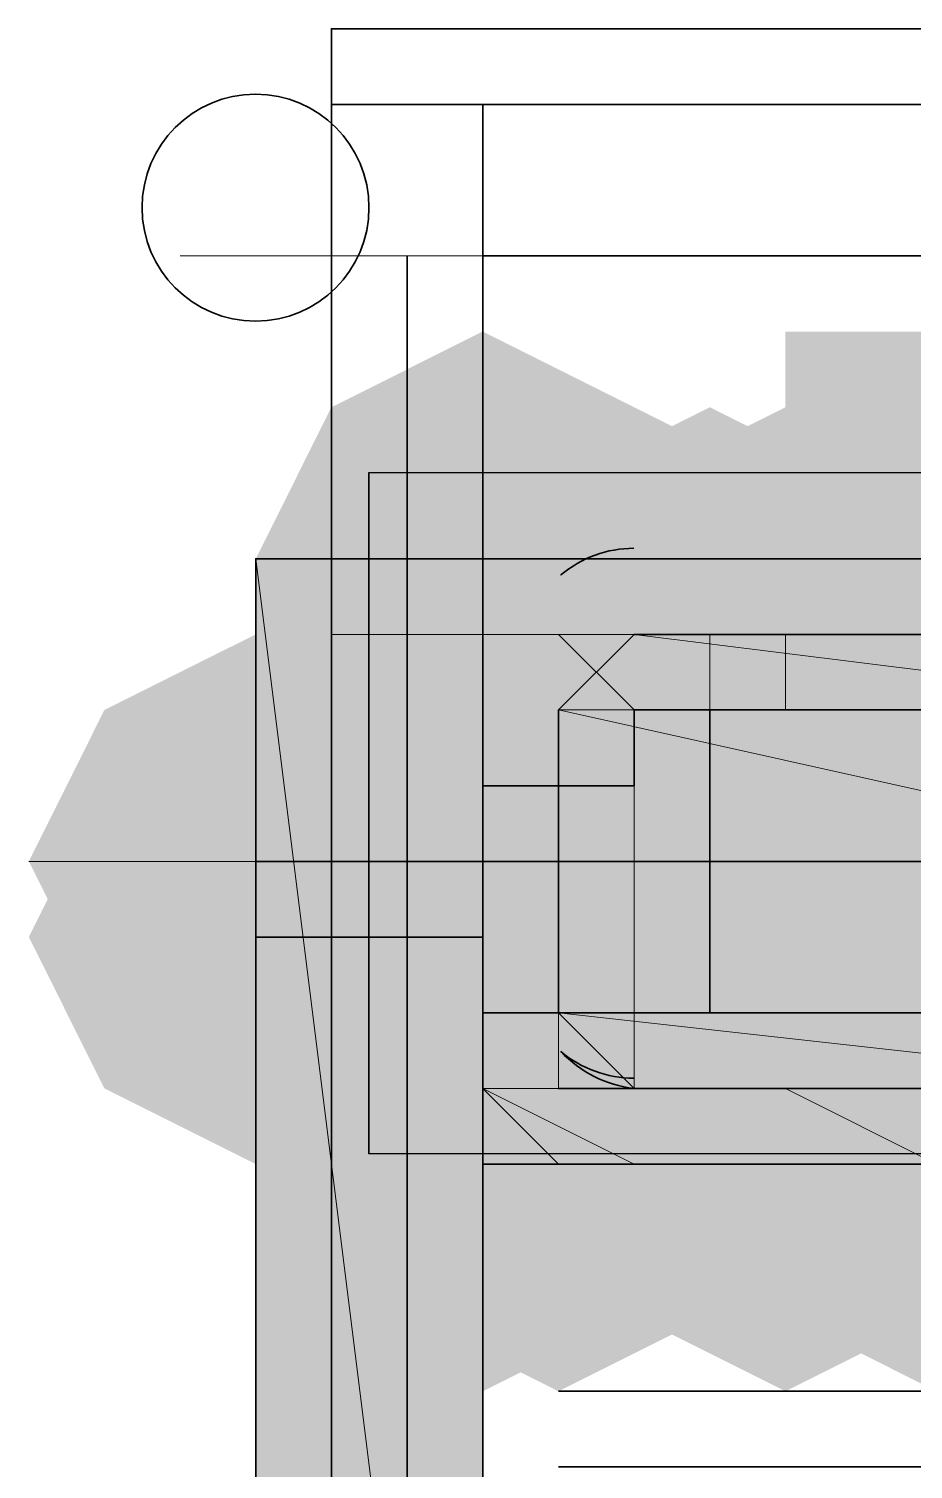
# Model space of a CAD drawing. Header units: millimetres. Extents: x 2315 to 4619, y 1334 to 1897.
# Drawn here: x 3868.338 to 3869.052, y 1516.896 to 1518.058 of the extents above; entities that cross this region are included whole.
import ezdxf

# ---------------------------------------------------------------- set-up
doc = ezdxf.new("R2010")
doc.units = ezdxf.units.MM
for name, color, linetype in [('PDF_3中心线层', 1, 'Continuous'), ('PDF_中心线层', 1, 'Continuous'), ('PDF_剖面线层', 4, 'Continuous'), ('PDF_粗实线层', 7, 'Continuous'), ('PDF_细实线层', 7, 'Continuous'), ('PDF_虚线层', 6, 'Continuous')]:
    doc.layers.add(name, color=color, linetype=linetype)
picture_1 = doc.add_image_def('image16.png', size_in_pixel=(6, 9))
picture_2 = doc.add_image_def('image17.png', size_in_pixel=(6, 7))

msp = doc.modelspace()

# ---------------------------------------------------------------- hatches: boundary and pattern name
at = {"layer": 'PDF_中心线层', "transparency": 33554559}
for points in [[(3868.8879, 1517.6303), (3868.8268, 1517.6303), (3868.8268, 1517.5692), (3868.8879, 1517.5082), (3868.949, 1517.5692), (3868.949, 1517.6303)], [(3868.8879, 1517.6303), (3868.8268, 1517.6303), (3868.8268, 1517.5692), (3868.8879, 1517.5082), (3868.949, 1517.5692), (3868.949, 1517.6303)], [(3868.7657, 1517.5692), (3868.7046, 1517.5692), (3868.7046, 1517.5082), (3868.7657, 1517.4471), (3868.8268, 1517.5082), (3868.8268, 1517.5692)], [(3868.8268, 1517.4471), (3868.7657, 1517.4471), (3868.7657, 1517.386), (3868.8268, 1517.3249), (3868.8879, 1517.386), (3868.8879, 1517.4471)], [(3869.0711, 1517.4471), (3869.01, 1517.4471), (3869.01, 1517.386), (3869.0711, 1517.3249), (3869.1322, 1517.386), (3869.1322, 1517.4471)], [(3868.7657, 1517.3249), (3868.7046, 1517.3249), (3868.7046, 1517.2638), (3868.7657, 1517.2028), (3868.8268, 1517.2638), (3868.8268, 1517.3249)], [(3868.8268, 1517.3249), (3868.7657, 1517.3249), (3868.7657, 1517.2638), (3868.8268, 1517.2028), (3868.8879, 1517.2638), (3868.8879, 1517.3249)], [(3868.8268, 1517.3249), (3868.7657, 1517.3249), (3868.7657, 1517.2638), (3868.8268, 1517.2028), (3868.8879, 1517.2638), (3868.8879, 1517.3249)], [(3868.949, 1517.2638), (3868.8879, 1517.2638), (3868.8879, 1517.2028), (3868.949, 1517.1417), (3869.01, 1517.2028), (3869.01, 1517.2638)], [(3868.949, 1517.2638), (3868.8879, 1517.2638), (3868.8879, 1517.2028), (3868.949, 1517.1417), (3869.01, 1517.2028), (3869.01, 1517.2638)], [(3869.0711, 1517.2638), (3869.01, 1517.2638), (3869.01, 1517.2028), (3869.0711, 1517.1417), (3869.1322, 1517.2028), (3869.1322, 1517.2638)], [(3869.0711, 1517.2638), (3869.01, 1517.2638), (3869.01, 1517.2028), (3869.0711, 1517.1417), (3869.1322, 1517.2028), (3869.1322, 1517.2638)], [(3868.949, 1517.2028), (3868.8879, 1517.2028), (3868.8879, 1517.1417), (3868.949, 1517.0806), (3869.01, 1517.1417), (3869.01, 1517.2028)], [(3869.0711, 1517.2028), (3869.01, 1517.2028), (3869.01, 1517.1417), (3869.0711, 1517.0806), (3869.1322, 1517.1417), (3869.1322, 1517.2028)]]:
    msp.add_hatch(color=256, dxfattribs=at).paths.add_polyline_path(points)
at = {"layer": 'PDF_剖面线层', "transparency": 33554559}
for points in [[(3868.7046, 1517.2638), (3868.6436, 1517.2638), (3868.6436, 1517.2028), (3868.7046, 1517.1417), (3868.7657, 1517.2028), (3868.7657, 1517.2638)], [(3868.7657, 1517.2638), (3868.7046, 1517.2638), (3868.7046, 1517.2028), (3868.7657, 1517.1417), (3868.8268, 1517.2028), (3868.8268, 1517.2638)], [(3868.7046, 1517.2028), (3868.6436, 1517.2028), (3868.6436, 1517.1417), (3868.7046, 1517.0806), (3868.7657, 1517.1417), (3868.7657, 1517.2028)], [(3868.7046, 1517.2028), (3868.6436, 1517.2028), (3868.6436, 1517.1417), (3868.7046, 1517.0806), (3868.7657, 1517.1417), (3868.7657, 1517.2028)], [(3868.7046, 1517.2028), (3868.6436, 1517.2028), (3868.6436, 1517.1417), (3868.7046, 1517.0806), (3868.7657, 1517.1417), (3868.7657, 1517.2028)], [(3868.7046, 1517.2028), (3868.6436, 1517.2028), (3868.6436, 1517.1417), (3868.7046, 1517.0806), (3868.7657, 1517.1417), (3868.7657, 1517.2028)], [(3868.7046, 1517.2028), (3868.6436, 1517.2028), (3868.6436, 1517.1417), (3868.7046, 1517.0806), (3868.7657, 1517.1417), (3868.7657, 1517.2028)], [(3868.7046, 1517.2028), (3868.6436, 1517.2028), (3868.6436, 1517.1417), (3868.7046, 1517.0806), (3868.7657, 1517.1417), (3868.7657, 1517.2028)], [(3868.7046, 1517.2028), (3868.6436, 1517.2028), (3868.6436, 1517.1417), (3868.7046, 1517.0806), (3868.7657, 1517.1417), (3868.7657, 1517.2028)], [(3868.7657, 1517.2028), (3868.7046, 1517.2028), (3868.7046, 1517.1417), (3868.7657, 1517.0806), (3868.8268, 1517.1417), (3868.8268, 1517.2028)], [(3868.7657, 1517.2028), (3868.7046, 1517.2028), (3868.7046, 1517.1417), (3868.7657, 1517.0806), (3868.8268, 1517.1417), (3868.8268, 1517.2028)], [(3868.8268, 1517.2028), (3868.7657, 1517.2028), (3868.7657, 1517.1417), (3868.8268, 1517.0806), (3868.8879, 1517.1417), (3868.8879, 1517.2028)], [(3868.8268, 1517.2028), (3868.7657, 1517.2028), (3868.7657, 1517.1417), (3868.8268, 1517.0806), (3868.8879, 1517.1417), (3868.8879, 1517.2028)], [(3868.8879, 1517.2028), (3868.8268, 1517.2028), (3868.8268, 1517.1417), (3868.8879, 1517.0806), (3868.949, 1517.1417), (3868.949, 1517.2028)], [(3868.8879, 1517.2028), (3868.8268, 1517.2028), (3868.8268, 1517.1417), (3868.8879, 1517.0806), (3868.949, 1517.1417), (3868.949, 1517.2028)], [(3868.8879, 1517.2028), (3868.8268, 1517.2028), (3868.8268, 1517.1417), (3868.8879, 1517.0806), (3868.949, 1517.1417), (3868.949, 1517.2028)], [(3868.949, 1517.2028), (3868.8879, 1517.2028), (3868.8879, 1517.1417), (3868.949, 1517.0806), (3869.01, 1517.1417), (3869.01, 1517.2028)], [(3868.949, 1517.2028), (3868.8879, 1517.2028), (3868.8879, 1517.1417), (3868.949, 1517.0806), (3869.01, 1517.1417), (3869.01, 1517.2028)], [(3868.949, 1517.2028), (3868.8879, 1517.2028), (3868.8879, 1517.1417), (3868.949, 1517.0806), (3869.01, 1517.1417), (3869.01, 1517.2028)], [(3868.949, 1517.2028), (3868.8879, 1517.2028), (3868.8879, 1517.1417), (3868.949, 1517.0806), (3869.01, 1517.1417), (3869.01, 1517.2028)], [(3869.01, 1517.2028), (3868.949, 1517.2028), (3868.949, 1517.1417), (3869.01, 1517.0806), (3869.0711, 1517.1417), (3869.0711, 1517.2028)], [(3869.01, 1517.2028), (3868.949, 1517.2028), (3868.949, 1517.1417), (3869.01, 1517.0806), (3869.0711, 1517.1417), (3869.0711, 1517.2028)], [(3869.0711, 1517.2028), (3869.01, 1517.2028), (3869.01, 1517.1417), (3869.0711, 1517.0806), (3869.1322, 1517.1417), (3869.1322, 1517.2028)], [(3869.0711, 1517.2028), (3869.01, 1517.2028), (3869.01, 1517.1417), (3869.0711, 1517.0806), (3869.1322, 1517.1417), (3869.1322, 1517.2028)], [(3869.0711, 1517.2028), (3869.01, 1517.2028), (3869.01, 1517.1417), (3869.0711, 1517.0806), (3869.1322, 1517.1417), (3869.1322, 1517.2028)]]:
    msp.add_hatch(color=256, dxfattribs=at).paths.add_polyline_path(points)
at = {"layer": 'PDF_粗实线层', "transparency": 33554559}
for points in [[(3868.7046, 1517.8136), (3868.5825, 1517.7525), (3868.5214, 1517.6303), (3868.5825, 1517.5082), (3868.7046, 1517.4471), (3868.8268, 1517.5082), (3868.8879, 1517.6303), (3868.8268, 1517.7525)], [(3868.7046, 1517.7525), (3868.5825, 1517.6914), (3868.5214, 1517.5692), (3868.5825, 1517.4471), (3868.7046, 1517.386), (3868.8268, 1517.4471), (3868.8879, 1517.5692), (3868.8268, 1517.6914)], [(3868.7046, 1517.7525), (3868.5825, 1517.6914), (3868.5214, 1517.5692), (3868.5825, 1517.4471), (3868.7046, 1517.386), (3868.8268, 1517.4471), (3868.8879, 1517.5692), (3868.8268, 1517.6914)], [(3868.7046, 1517.7525), (3868.5825, 1517.6914), (3868.5214, 1517.5692), (3868.5825, 1517.4471), (3868.7046, 1517.386), (3868.8268, 1517.4471), (3868.8879, 1517.5692), (3868.8268, 1517.6914)], [(3868.7046, 1517.7525), (3868.5825, 1517.6914), (3868.5214, 1517.5692), (3868.5825, 1517.4471), (3868.7046, 1517.386), (3868.8268, 1517.4471), (3868.8879, 1517.5692), (3868.8268, 1517.6914)], [(3868.8268, 1517.7525), (3868.7046, 1517.6914), (3868.6436, 1517.5692), (3868.7046, 1517.4471), (3868.8268, 1517.386), (3868.949, 1517.4471), (3869.01, 1517.5692), (3868.949, 1517.6914)], [(3868.8268, 1517.7525), (3868.7046, 1517.6914), (3868.6436, 1517.5692), (3868.7046, 1517.4471), (3868.8268, 1517.386), (3868.949, 1517.4471), (3869.01, 1517.5692), (3868.949, 1517.6914)], [(3868.8879, 1517.7525), (3868.7657, 1517.6914), (3868.7046, 1517.5692), (3868.7657, 1517.4471), (3868.8879, 1517.386), (3869.01, 1517.4471), (3869.0711, 1517.5692), (3869.01, 1517.6914)], [(3868.8879, 1517.7525), (3868.7657, 1517.6914), (3868.7046, 1517.5692), (3868.7657, 1517.4471), (3868.8879, 1517.386), (3869.01, 1517.4471), (3869.0711, 1517.5692), (3869.01, 1517.6914)], [(3868.8879, 1517.7525), (3868.7657, 1517.6914), (3868.7046, 1517.5692), (3868.7657, 1517.4471), (3868.8879, 1517.386), (3869.01, 1517.4471), (3869.0711, 1517.5692), (3869.01, 1517.6914)], [(3868.8879, 1517.7525), (3868.7657, 1517.6914), (3868.7046, 1517.5692), (3868.7657, 1517.4471), (3868.8879, 1517.386), (3869.01, 1517.4471), (3869.0711, 1517.5692), (3869.01, 1517.6914)], [(3868.949, 1517.7525), (3868.8268, 1517.6914), (3868.7657, 1517.5692), (3868.8268, 1517.4471), (3868.949, 1517.386), (3869.0711, 1517.4471), (3869.1322, 1517.5692), (3869.0711, 1517.6914)], [(3868.949, 1517.7525), (3868.8268, 1517.6914), (3868.7657, 1517.5692), (3868.8268, 1517.4471), (3868.949, 1517.386), (3869.0711, 1517.4471), (3869.1322, 1517.5692), (3869.0711, 1517.6914)], [(3869.0711, 1517.7525), (3868.949, 1517.6914), (3868.8879, 1517.5692), (3868.949, 1517.4471), (3869.0711, 1517.386), (3869.1933, 1517.4471), (3869.2544, 1517.5692), (3869.1933, 1517.6914)], [(3869.0711, 1517.7525), (3868.949, 1517.6914), (3868.8879, 1517.5692), (3868.949, 1517.4471), (3869.0711, 1517.386), (3869.1933, 1517.4471), (3869.2544, 1517.5692), (3869.1933, 1517.6914)], [(3869.0711, 1517.7525), (3868.949, 1517.6914), (3868.8879, 1517.5692), (3868.949, 1517.4471), (3869.0711, 1517.386), (3869.1933, 1517.4471), (3869.2544, 1517.5692), (3869.1933, 1517.6914)], [(3869.1322, 1517.7525), (3869.01, 1517.6914), (3868.949, 1517.5692), (3869.01, 1517.4471), (3869.1322, 1517.386), (3869.2544, 1517.4471), (3869.3155, 1517.5692), (3869.2544, 1517.6914)], [(3869.1933, 1517.7525), (3869.0711, 1517.6914), (3869.01, 1517.5692), (3869.0711, 1517.4471), (3869.1933, 1517.386), (3869.3155, 1517.4471), (3869.3765, 1517.5692), (3869.3155, 1517.6914)], [(3869.1933, 1517.7525), (3869.0711, 1517.6914), (3869.01, 1517.5692), (3869.0711, 1517.4471), (3869.1933, 1517.386), (3869.3155, 1517.4471), (3869.3765, 1517.5692), (3869.3155, 1517.6914)], [(3869.1933, 1517.7525), (3869.0711, 1517.6914), (3869.01, 1517.5692), (3869.0711, 1517.4471), (3869.1933, 1517.386), (3869.3155, 1517.4471), (3869.3765, 1517.5692), (3869.3155, 1517.6914)], [(3868.7657, 1517.6914), (3868.6436, 1517.6303), (3868.5825, 1517.5082), (3868.6436, 1517.386), (3868.7657, 1517.3249), (3868.8879, 1517.386), (3868.949, 1517.5082), (3868.8879, 1517.6303)], [(3868.7657, 1517.6914), (3868.6436, 1517.6303), (3868.5825, 1517.5082), (3868.6436, 1517.386), (3868.7657, 1517.3249), (3868.8879, 1517.386), (3868.949, 1517.5082), (3868.8879, 1517.6303)], [(3868.7657, 1517.6914), (3868.6436, 1517.6303), (3868.5825, 1517.5082), (3868.6436, 1517.386), (3868.7657, 1517.3249), (3868.8879, 1517.386), (3868.949, 1517.5082), (3868.8879, 1517.6303)], [(3868.7657, 1517.6914), (3868.6436, 1517.6303), (3868.5825, 1517.5082), (3868.6436, 1517.386), (3868.7657, 1517.3249), (3868.8879, 1517.386), (3868.949, 1517.5082), (3868.8879, 1517.6303)], [(3868.7657, 1517.6914), (3868.6436, 1517.6303), (3868.5825, 1517.5082), (3868.6436, 1517.386), (3868.7657, 1517.3249), (3868.8879, 1517.386), (3868.949, 1517.5082), (3868.8879, 1517.6303)], [(3868.7657, 1517.6914), (3868.6436, 1517.6303), (3868.5825, 1517.5082), (3868.6436, 1517.386), (3868.7657, 1517.3249), (3868.8879, 1517.386), (3868.949, 1517.5082), (3868.8879, 1517.6303)], [(3868.7657, 1517.6914), (3868.6436, 1517.6303), (3868.5825, 1517.5082), (3868.6436, 1517.386), (3868.7657, 1517.3249), (3868.8879, 1517.386), (3868.949, 1517.5082), (3868.8879, 1517.6303)], [(3868.7657, 1517.6914), (3868.6436, 1517.6303), (3868.5825, 1517.5082), (3868.6436, 1517.386), (3868.7657, 1517.3249), (3868.8879, 1517.386), (3868.949, 1517.5082), (3868.8879, 1517.6303)], [(3868.7657, 1517.6914), (3868.6436, 1517.6303), (3868.5825, 1517.5082), (3868.6436, 1517.386), (3868.7657, 1517.3249), (3868.8879, 1517.386), (3868.949, 1517.5082), (3868.8879, 1517.6303)], [(3868.8268, 1517.6914), (3868.7046, 1517.6303), (3868.6436, 1517.5082), (3868.7046, 1517.386), (3868.8268, 1517.3249), (3868.949, 1517.386), (3869.01, 1517.5082), (3868.949, 1517.6303)], [(3868.8268, 1517.6914), (3868.7046, 1517.6303), (3868.6436, 1517.5082), (3868.7046, 1517.386), (3868.8268, 1517.3249), (3868.949, 1517.386), (3869.01, 1517.5082), (3868.949, 1517.6303)], [(3868.8268, 1517.6914), (3868.7046, 1517.6303), (3868.6436, 1517.5082), (3868.7046, 1517.386), (3868.8268, 1517.3249), (3868.949, 1517.386), (3869.01, 1517.5082), (3868.949, 1517.6303)], [(3868.7046, 1517.6303), (3868.5825, 1517.5692), (3868.5214, 1517.4471), (3868.5825, 1517.3249), (3868.7046, 1517.2638), (3868.8268, 1517.3249), (3868.8879, 1517.4471), (3868.8268, 1517.5692)], [(3868.7657, 1517.6303), (3868.6436, 1517.5692), (3868.5825, 1517.4471), (3868.6436, 1517.3249), (3868.7657, 1517.2638), (3868.8879, 1517.3249), (3868.949, 1517.4471), (3868.8879, 1517.5692)], [(3868.7657, 1517.6303), (3868.6436, 1517.5692), (3868.5825, 1517.4471), (3868.6436, 1517.3249), (3868.7657, 1517.2638), (3868.8879, 1517.3249), (3868.949, 1517.4471), (3868.8879, 1517.5692)], [(3868.7657, 1517.6303), (3868.6436, 1517.5692), (3868.5825, 1517.4471), (3868.6436, 1517.3249), (3868.7657, 1517.2638), (3868.8879, 1517.3249), (3868.949, 1517.4471), (3868.8879, 1517.5692)], [(3868.7657, 1517.6303), (3868.6436, 1517.5692), (3868.5825, 1517.4471), (3868.6436, 1517.3249), (3868.7657, 1517.2638), (3868.8879, 1517.3249), (3868.949, 1517.4471), (3868.8879, 1517.5692)], [(3868.7657, 1517.6303), (3868.6436, 1517.5692), (3868.5825, 1517.4471), (3868.6436, 1517.3249), (3868.7657, 1517.2638), (3868.8879, 1517.3249), (3868.949, 1517.4471), (3868.8879, 1517.5692)], [(3868.7657, 1517.6303), (3868.6436, 1517.5692), (3868.5825, 1517.4471), (3868.6436, 1517.3249), (3868.7657, 1517.2638), (3868.8879, 1517.3249), (3868.949, 1517.4471), (3868.8879, 1517.5692)], [(3868.8268, 1517.6303), (3868.7046, 1517.5692), (3868.6436, 1517.4471), (3868.7046, 1517.3249), (3868.8268, 1517.2638), (3868.949, 1517.3249), (3869.01, 1517.4471), (3868.949, 1517.5692)], [(3868.8268, 1517.6303), (3868.7046, 1517.5692), (3868.6436, 1517.4471), (3868.7046, 1517.3249), (3868.8268, 1517.2638), (3868.949, 1517.3249), (3869.01, 1517.4471), (3868.949, 1517.5692)], [(3868.5214, 1517.5692), (3868.3992, 1517.5082), (3868.3382, 1517.386), (3868.3992, 1517.2638), (3868.5214, 1517.2028), (3868.6436, 1517.2638), (3868.7046, 1517.386), (3868.6436, 1517.5082)], [(3868.5214, 1517.5692), (3868.3992, 1517.5082), (3868.3382, 1517.386), (3868.3992, 1517.2638), (3868.5214, 1517.2028), (3868.6436, 1517.2638), (3868.7046, 1517.386), (3868.6436, 1517.5082)], [(3868.6436, 1517.5692), (3868.5214, 1517.5082), (3868.4603, 1517.386), (3868.5214, 1517.2638), (3868.6436, 1517.2028), (3868.7657, 1517.2638), (3868.8268, 1517.386), (3868.7657, 1517.5082)], [(3868.6436, 1517.5692), (3868.5214, 1517.5082), (3868.4603, 1517.386), (3868.5214, 1517.2638), (3868.6436, 1517.2028), (3868.7657, 1517.2638), (3868.8268, 1517.386), (3868.7657, 1517.5082)], [(3868.8268, 1517.5692), (3868.7046, 1517.5082), (3868.6436, 1517.386), (3868.7046, 1517.2638), (3868.8268, 1517.2028), (3868.949, 1517.2638), (3869.01, 1517.386), (3868.949, 1517.5082)], [(3868.8268, 1517.5692), (3868.7046, 1517.5082), (3868.6436, 1517.386), (3868.7046, 1517.2638), (3868.8268, 1517.2028), (3868.949, 1517.2638), (3869.01, 1517.386), (3868.949, 1517.5082)], [(3869.0711, 1517.5692), (3868.949, 1517.5082), (3868.8879, 1517.386), (3868.949, 1517.2638), (3869.0711, 1517.2028), (3869.1933, 1517.2638), (3869.2544, 1517.386), (3869.1933, 1517.5082)], [(3869.0711, 1517.5692), (3868.949, 1517.5082), (3868.8879, 1517.386), (3868.949, 1517.2638), (3869.0711, 1517.2028), (3869.1933, 1517.2638), (3869.2544, 1517.386), (3869.1933, 1517.5082)], [(3868.5214, 1517.5082), (3868.3992, 1517.4471), (3868.3382, 1517.3249), (3868.3992, 1517.2028), (3868.5214, 1517.1417), (3868.6436, 1517.2028), (3868.7046, 1517.3249), (3868.6436, 1517.4471)], [(3868.6436, 1517.5082), (3868.5214, 1517.4471), (3868.4603, 1517.3249), (3868.5214, 1517.2028), (3868.6436, 1517.1417), (3868.7657, 1517.2028), (3868.8268, 1517.3249), (3868.7657, 1517.4471)], [(3868.7046, 1517.5082), (3868.5825, 1517.4471), (3868.5214, 1517.3249), (3868.5825, 1517.2028), (3868.7046, 1517.1417), (3868.8268, 1517.2028), (3868.8879, 1517.3249), (3868.8268, 1517.4471)], [(3868.7657, 1517.4471), (3868.6436, 1517.386), (3868.5825, 1517.2638), (3868.6436, 1517.1417), (3868.7657, 1517.0806), (3868.8879, 1517.1417), (3868.949, 1517.2638), (3868.8879, 1517.386)], [(3868.7657, 1517.4471), (3868.6436, 1517.386), (3868.5825, 1517.2638), (3868.6436, 1517.1417), (3868.7657, 1517.0806), (3868.8879, 1517.1417), (3868.949, 1517.2638), (3868.8879, 1517.386)], [(3868.7657, 1517.4471), (3868.6436, 1517.386), (3868.5825, 1517.2638), (3868.6436, 1517.1417), (3868.7657, 1517.0806), (3868.8879, 1517.1417), (3868.949, 1517.2638), (3868.8879, 1517.386)], [(3868.7657, 1517.4471), (3868.6436, 1517.386), (3868.5825, 1517.2638), (3868.6436, 1517.1417), (3868.7657, 1517.0806), (3868.8879, 1517.1417), (3868.949, 1517.2638), (3868.8879, 1517.386)], [(3868.7657, 1517.4471), (3868.6436, 1517.386), (3868.5825, 1517.2638), (3868.6436, 1517.1417), (3868.7657, 1517.0806), (3868.8879, 1517.1417), (3868.949, 1517.2638), (3868.8879, 1517.386)], [(3868.7657, 1517.4471), (3868.6436, 1517.386), (3868.5825, 1517.2638), (3868.6436, 1517.1417), (3868.7657, 1517.0806), (3868.8879, 1517.1417), (3868.949, 1517.2638), (3868.8879, 1517.386)], [(3868.7657, 1517.4471), (3868.6436, 1517.386), (3868.5825, 1517.2638), (3868.6436, 1517.1417), (3868.7657, 1517.0806), (3868.8879, 1517.1417), (3868.949, 1517.2638), (3868.8879, 1517.386)], [(3868.7657, 1517.4471), (3868.6436, 1517.386), (3868.5825, 1517.2638), (3868.6436, 1517.1417), (3868.7657, 1517.0806), (3868.8879, 1517.1417), (3868.949, 1517.2638), (3868.8879, 1517.386)], [(3868.7657, 1517.4471), (3868.6436, 1517.386), (3868.5825, 1517.2638), (3868.6436, 1517.1417), (3868.7657, 1517.0806), (3868.8879, 1517.1417), (3868.949, 1517.2638), (3868.8879, 1517.386)], [(3868.7657, 1517.4471), (3868.6436, 1517.386), (3868.5825, 1517.2638), (3868.6436, 1517.1417), (3868.7657, 1517.0806), (3868.8879, 1517.1417), (3868.949, 1517.2638), (3868.8879, 1517.386)], [(3868.7657, 1517.4471), (3868.6436, 1517.386), (3868.5825, 1517.2638), (3868.6436, 1517.1417), (3868.7657, 1517.0806), (3868.8879, 1517.1417), (3868.949, 1517.2638), (3868.8879, 1517.386)], [(3868.7657, 1517.4471), (3868.6436, 1517.386), (3868.5825, 1517.2638), (3868.6436, 1517.1417), (3868.7657, 1517.0806), (3868.8879, 1517.1417), (3868.949, 1517.2638), (3868.8879, 1517.386)], [(3868.7657, 1517.4471), (3868.6436, 1517.386), (3868.5825, 1517.2638), (3868.6436, 1517.1417), (3868.7657, 1517.0806), (3868.8879, 1517.1417), (3868.949, 1517.2638), (3868.8879, 1517.386)], [(3868.7657, 1517.4471), (3868.6436, 1517.386), (3868.5825, 1517.2638), (3868.6436, 1517.1417), (3868.7657, 1517.0806), (3868.8879, 1517.1417), (3868.949, 1517.2638), (3868.8879, 1517.386)], [(3868.7657, 1517.4471), (3868.6436, 1517.386), (3868.5825, 1517.2638), (3868.6436, 1517.1417), (3868.7657, 1517.0806), (3868.8879, 1517.1417), (3868.949, 1517.2638), (3868.8879, 1517.386)], [(3868.7657, 1517.4471), (3868.6436, 1517.386), (3868.5825, 1517.2638), (3868.6436, 1517.1417), (3868.7657, 1517.0806), (3868.8879, 1517.1417), (3868.949, 1517.2638), (3868.8879, 1517.386)], [(3868.7657, 1517.4471), (3868.6436, 1517.386), (3868.5825, 1517.2638), (3868.6436, 1517.1417), (3868.7657, 1517.0806), (3868.8879, 1517.1417), (3868.949, 1517.2638), (3868.8879, 1517.386)], [(3868.7657, 1517.4471), (3868.6436, 1517.386), (3868.5825, 1517.2638), (3868.6436, 1517.1417), (3868.7657, 1517.0806), (3868.8879, 1517.1417), (3868.949, 1517.2638), (3868.8879, 1517.386)], [(3868.7657, 1517.4471), (3868.6436, 1517.386), (3868.5825, 1517.2638), (3868.6436, 1517.1417), (3868.7657, 1517.0806), (3868.8879, 1517.1417), (3868.949, 1517.2638), (3868.8879, 1517.386)], [(3868.8268, 1517.4471), (3868.7046, 1517.386), (3868.6436, 1517.2638), (3868.7046, 1517.1417), (3868.8268, 1517.0806), (3868.949, 1517.1417), (3869.01, 1517.2638), (3868.949, 1517.386)], [(3868.8268, 1517.4471), (3868.7046, 1517.386), (3868.6436, 1517.2638), (3868.7046, 1517.1417), (3868.8268, 1517.0806), (3868.949, 1517.1417), (3869.01, 1517.2638), (3868.949, 1517.386)], [(3868.8268, 1517.4471), (3868.7046, 1517.386), (3868.6436, 1517.2638), (3868.7046, 1517.1417), (3868.8268, 1517.0806), (3868.949, 1517.1417), (3869.01, 1517.2638), (3868.949, 1517.386)], [(3868.8268, 1517.4471), (3868.7046, 1517.386), (3868.6436, 1517.2638), (3868.7046, 1517.1417), (3868.8268, 1517.0806), (3868.949, 1517.1417), (3869.01, 1517.2638), (3868.949, 1517.386)], [(3868.8268, 1517.4471), (3868.7046, 1517.386), (3868.6436, 1517.2638), (3868.7046, 1517.1417), (3868.8268, 1517.0806), (3868.949, 1517.1417), (3869.01, 1517.2638), (3868.949, 1517.386)], [(3868.8268, 1517.4471), (3868.7046, 1517.386), (3868.6436, 1517.2638), (3868.7046, 1517.1417), (3868.8268, 1517.0806), (3868.949, 1517.1417), (3869.01, 1517.2638), (3868.949, 1517.386)], [(3868.8268, 1517.4471), (3868.7046, 1517.386), (3868.6436, 1517.2638), (3868.7046, 1517.1417), (3868.8268, 1517.0806), (3868.949, 1517.1417), (3869.01, 1517.2638), (3868.949, 1517.386)], [(3868.7046, 1517.386), (3868.5825, 1517.3249), (3868.5214, 1517.2028), (3868.5825, 1517.0806), (3868.7046, 1517.0195), (3868.8268, 1517.0806), (3868.8879, 1517.2028), (3868.8268, 1517.3249)], [(3868.7657, 1517.386), (3868.6436, 1517.3249), (3868.5825, 1517.2028), (3868.6436, 1517.0806), (3868.7657, 1517.0195), (3868.8879, 1517.0806), (3868.949, 1517.2028), (3868.8879, 1517.3249)], [(3868.949, 1517.386), (3868.8268, 1517.3249), (3868.7657, 1517.2028), (3868.8268, 1517.0806), (3868.949, 1517.0195), (3869.0711, 1517.0806), (3869.1322, 1517.2028), (3869.0711, 1517.3249)], [(3868.949, 1517.386), (3868.8268, 1517.3249), (3868.7657, 1517.2028), (3868.8268, 1517.0806), (3868.949, 1517.0195), (3869.0711, 1517.0806), (3869.1322, 1517.2028), (3869.0711, 1517.3249)], [(3869.0711, 1517.386), (3868.949, 1517.3249), (3868.8879, 1517.2028), (3868.949, 1517.0806), (3869.0711, 1517.0195), (3869.1933, 1517.0806), (3869.2544, 1517.2028), (3869.1933, 1517.3249)], [(3869.0711, 1517.386), (3868.949, 1517.3249), (3868.8879, 1517.2028), (3868.949, 1517.0806), (3869.0711, 1517.0195), (3869.1933, 1517.0806), (3869.2544, 1517.2028), (3869.1933, 1517.3249)], [(3869.1933, 1517.386), (3869.0711, 1517.3249), (3869.01, 1517.2028), (3869.0711, 1517.0806), (3869.1933, 1517.0195), (3869.3155, 1517.0806), (3869.3765, 1517.2028), (3869.3155, 1517.3249)], [(3869.1933, 1517.386), (3869.0711, 1517.3249), (3869.01, 1517.2028), (3869.0711, 1517.0806), (3869.1933, 1517.0195), (3869.3155, 1517.0806), (3869.3765, 1517.2028), (3869.3155, 1517.3249)], [(3868.7046, 1517.3249), (3868.5825, 1517.2638), (3868.5214, 1517.1417), (3868.5825, 1517.0195), (3868.7046, 1516.9584), (3868.8268, 1517.0195), (3868.8879, 1517.1417), (3868.8268, 1517.2638)], [(3868.7046, 1517.3249), (3868.5825, 1517.2638), (3868.5214, 1517.1417), (3868.5825, 1517.0195), (3868.7046, 1516.9584), (3868.8268, 1517.0195), (3868.8879, 1517.1417), (3868.8268, 1517.2638)], [(3868.7046, 1517.3249), (3868.5825, 1517.2638), (3868.5214, 1517.1417), (3868.5825, 1517.0195), (3868.7046, 1516.9584), (3868.8268, 1517.0195), (3868.8879, 1517.1417), (3868.8268, 1517.2638)], [(3868.7046, 1517.3249), (3868.5825, 1517.2638), (3868.5214, 1517.1417), (3868.5825, 1517.0195), (3868.7046, 1516.9584), (3868.8268, 1517.0195), (3868.8879, 1517.1417), (3868.8268, 1517.2638)], [(3868.7046, 1517.3249), (3868.5825, 1517.2638), (3868.5214, 1517.1417), (3868.5825, 1517.0195), (3868.7046, 1516.9584), (3868.8268, 1517.0195), (3868.8879, 1517.1417), (3868.8268, 1517.2638)], [(3868.7657, 1517.3249), (3868.6436, 1517.2638), (3868.5825, 1517.1417), (3868.6436, 1517.0195), (3868.7657, 1516.9584), (3868.8879, 1517.0195), (3868.949, 1517.1417), (3868.8879, 1517.2638)], [(3868.949, 1517.3249), (3868.8268, 1517.2638), (3868.7657, 1517.1417), (3868.8268, 1517.0195), (3868.949, 1516.9584), (3869.0711, 1517.0195), (3869.1322, 1517.1417), (3869.0711, 1517.2638)], [(3868.949, 1517.3249), (3868.8268, 1517.2638), (3868.7657, 1517.1417), (3868.8268, 1517.0195), (3868.949, 1516.9584), (3869.0711, 1517.0195), (3869.1322, 1517.1417), (3869.0711, 1517.2638)], [(3869.0711, 1517.3249), (3868.949, 1517.2638), (3868.8879, 1517.1417), (3868.949, 1517.0195), (3869.0711, 1516.9584), (3869.1933, 1517.0195), (3869.2544, 1517.1417), (3869.1933, 1517.2638)], [(3869.0711, 1517.3249), (3868.949, 1517.2638), (3868.8879, 1517.1417), (3868.949, 1517.0195), (3869.0711, 1516.9584), (3869.1933, 1517.0195), (3869.2544, 1517.1417), (3869.1933, 1517.2638)], [(3869.1933, 1517.3249), (3869.0711, 1517.2638), (3869.01, 1517.1417), (3869.0711, 1517.0195), (3869.1933, 1516.9584), (3869.3155, 1517.0195), (3869.3765, 1517.1417), (3869.3155, 1517.2638)]]:
    msp.add_hatch(color=256, dxfattribs=at).paths.add_polyline_path(points)
at = {"layer": 'PDF_粗实线层', "true_color": 0xffffff, "transparency": 33554559}
for points in [[(3868.7046, 1516.1644), (3868.7046, 1517.6303), (3868.5214, 1517.6303), (3868.5214, 1516.1644)], [(3868.7657, 1517.2638), (3869.3155, 1517.2638), (3869.3155, 1517.5082), (3868.7657, 1517.5082)]]:
    msp.add_hatch(color=7, dxfattribs=at).paths.add_polyline_path(points)
at = {"layer": 'PDF_细实线层', "transparency": 33554559}
for points in [[(3868.8268, 1517.5692), (3868.7657, 1517.5692), (3868.7657, 1517.5082), (3868.8268, 1517.4471), (3868.8879, 1517.5082), (3868.8879, 1517.5692)], [(3868.8268, 1517.4471), (3868.7657, 1517.4471), (3868.7657, 1517.386), (3868.8268, 1517.3249), (3868.8879, 1517.386), (3868.8879, 1517.4471)], [(3869.0711, 1517.4471), (3869.01, 1517.4471), (3869.01, 1517.386), (3869.0711, 1517.3249), (3869.1322, 1517.386), (3869.1322, 1517.4471)], [(3868.8268, 1517.3249), (3868.7657, 1517.3249), (3868.7657, 1517.2638), (3868.8268, 1517.2028), (3868.8879, 1517.2638), (3868.8879, 1517.3249)], [(3868.7046, 1517.2638), (3868.6436, 1517.2638), (3868.6436, 1517.2028), (3868.7046, 1517.1417), (3868.7657, 1517.2028), (3868.7657, 1517.2638)], [(3868.949, 1517.2028), (3868.8879, 1517.2028), (3868.8879, 1517.1417), (3868.949, 1517.0806), (3869.01, 1517.1417), (3869.01, 1517.2028)], [(3868.949, 1517.2028), (3868.8879, 1517.2028), (3868.8879, 1517.1417), (3868.949, 1517.0806), (3869.01, 1517.1417), (3869.01, 1517.2028)], [(3869.0711, 1517.2028), (3869.01, 1517.2028), (3869.01, 1517.1417), (3869.0711, 1517.0806), (3869.1322, 1517.1417), (3869.1322, 1517.2028)], [(3869.0711, 1517.2028), (3869.01, 1517.2028), (3869.01, 1517.1417), (3869.0711, 1517.0806), (3869.1322, 1517.1417), (3869.1322, 1517.2028)]]:
    msp.add_hatch(color=256, dxfattribs=at).paths.add_polyline_path(points)
at = {"layer": 'PDF_虚线层', "transparency": 33554559}
for points in [[(3869.01, 1517.8136), (3868.949, 1517.8136), (3868.949, 1517.7525), (3869.01, 1517.6914), (3869.0711, 1517.7525), (3869.0711, 1517.8136)], [(3868.7657, 1517.3249), (3868.7046, 1517.3249), (3868.7046, 1517.2638), (3868.7657, 1517.2028), (3868.8268, 1517.2638), (3868.8268, 1517.3249)], [(3868.7657, 1517.3249), (3868.7046, 1517.3249), (3868.7046, 1517.2638), (3868.7657, 1517.2028), (3868.8268, 1517.2638), (3868.8268, 1517.3249)], [(3868.7657, 1517.3249), (3868.7046, 1517.3249), (3868.7046, 1517.2638), (3868.7657, 1517.2028), (3868.8268, 1517.2638), (3868.8268, 1517.3249)], [(3868.7657, 1517.3249), (3868.7046, 1517.3249), (3868.7046, 1517.2638), (3868.7657, 1517.2028), (3868.8268, 1517.2638), (3868.8268, 1517.3249)]]:
    msp.add_hatch(color=256, dxfattribs=at).paths.add_polyline_path(points)

# ---------------------------------------------------------------- linework, layer by layer
at = {"layer": 'PDF_3中心线层', "lineweight": 18}
msp.add_lwpolyline([(3868.3382, 1517.386), (3873.1025, 1517.386)], dxfattribs=at)
at = {"layer": 'PDF_中心线层', "lineweight": 18}
for points in [[(3868.5825, 1517.7525), (3868.5825, 1517.9968)], [(3868.4603, 1517.8746), (3868.7046, 1517.8746)], [(3868.7046, 1517.5692), (3868.7657, 1517.5692), (3868.7046, 1517.5692), (3868.7046, 1517.6303)], [(3868.5825, 1517.5692), (3869.6209, 1517.5692)], [(3868.8268, 1517.5692), (3869.3155, 1517.5692), (3869.1933, 1517.5692), (3868.949, 1517.5692)], [(3869.0711, 1517.5082), (3869.0711, 1517.5692), (3869.01, 1517.5692), (3869.0711, 1517.5692), (3869.0711, 1517.5082), (3869.0711, 1517.2028), (3869.01, 1517.2028), (3869.0711, 1517.2028), (3869.0711, 1517.5692)], [(3869.3765, 1517.386), (3868.7046, 1517.386)], [(3869.3155, 1517.386), (3868.7657, 1517.386), (3868.8268, 1517.386), (3868.8268, 1517.3249)], [(3869.0711, 1517.386), (3869.01, 1517.386)], [(3868.7046, 1517.1417), (3868.7657, 1517.1417), (3868.7046, 1517.1417), (3868.7046, 1517.2028)], [(3869.3155, 1517.2028), (3868.8268, 1517.2028)], [(3869.2544, 1517.2028), (3869.1933, 1517.2028), (3868.949, 1517.2028), (3868.8879, 1517.2028), (3868.949, 1517.2028)]]:
    msp.add_lwpolyline(points, dxfattribs=at)
for points in [[(3868.7046, 1517.5692), (3868.7046, 1517.1417), (3869.2544, 1517.1417), (3869.2544, 1517.5692)], [(3868.8879, 1517.5692), (3868.949, 1517.5692), (3868.949, 1517.5082), (3868.949, 1517.5692), (3868.8879, 1517.5692), (3868.8879, 1517.5082)], [(3868.7657, 1517.5082), (3868.8268, 1517.5082), (3868.8268, 1517.4471), (3868.8268, 1517.5082)], [(3868.7657, 1517.2638), (3868.8268, 1517.2638)]]:
    msp.add_lwpolyline(points, close=True, dxfattribs=at)
at = {"layer": 'PDF_剖面线层', "lineweight": 18}
for points in [[(3868.7657, 1517.1417), (3868.7046, 1517.2028), (3868.8268, 1517.1417), (3868.8879, 1517.1417), (3868.8268, 1517.1417), (3868.8879, 1517.1417), (3868.949, 1517.1417), (3868.8879, 1517.1417), (3868.949, 1517.1417), (3869.01, 1517.1417), (3868.949, 1517.1417), (3869.01, 1517.1417)], [(3868.7046, 1517.1417), (3868.7046, 1517.2028)], [(3868.7657, 1517.1417), (3868.8268, 1517.1417), (3868.7657, 1517.1417)]]:
    msp.add_lwpolyline(points, dxfattribs=at)
for points in [[(3868.7046, 1517.1417), (3868.7657, 1517.1417), (3868.7046, 1517.1417), (3868.7046, 1517.2028)], [(3869.01, 1517.1417), (3869.0711, 1517.1417), (3869.01, 1517.1417), (3869.0711, 1517.1417)]]:
    msp.add_lwpolyline(points, close=True, dxfattribs=at)
at = {"layer": 'PDF_粗实线层', "lineweight": 35}
for points in [[(3870.1095, 1515.9201), (3868.5825, 1515.9201), (3868.5825, 1518.0579), (3870.1095, 1518.0579)], [(3869.4987, 1517.8746), (3868.7046, 1517.8746), (3868.7046, 1517.2638), (3869.4987, 1517.2638)], [(3868.5214, 1516.1644), (3868.7046, 1516.1644), (3868.7046, 1517.6303), (3868.5214, 1517.6303), (3868.7046, 1517.6303), (3868.7046, 1516.1644), (3868.5825, 1516.1644), (3868.5214, 1516.1644), (3868.5214, 1517.6303)], [(3868.7046, 1517.386), (3868.7046, 1517.5692), (3868.7046, 1517.6303), (3869.2544, 1517.6303), (3869.3155, 1517.6303), (3869.3155, 1517.5692), (3869.3155, 1517.5082), (3869.3155, 1517.386), (3869.3155, 1517.2638), (3869.3155, 1517.2028), (3869.3155, 1517.1417), (3869.2544, 1517.1417), (3869.1933, 1517.1417), (3869.1322, 1517.1417), (3869.0711, 1517.1417), (3869.01, 1517.1417), (3868.949, 1517.1417), (3868.8879, 1517.1417), (3868.8268, 1517.1417), (3868.7657, 1517.1417), (3868.7046, 1517.1417), (3868.7046, 1517.2028)], [(3868.7657, 1517.386), (3868.7657, 1517.5082), (3868.8268, 1517.5692), (3868.8879, 1517.5692), (3869.0711, 1517.5692), (3869.2544, 1517.5692), (3869.3155, 1517.5692), (3869.3155, 1517.5082), (3869.3155, 1517.386), (3869.3155, 1517.2638), (3869.3155, 1517.2028), (3869.2544, 1517.2028), (3869.0711, 1517.2028), (3868.8879, 1517.2028), (3868.8268, 1517.2028), (3868.7657, 1517.2638)], [(3868.5214, 1517.386), (3868.5214, 1517.3249), (3868.6436, 1517.3249), (3868.6436, 1517.386)], [(3868.8879, 1517.2028), (3869.2544, 1517.2028)]]:
    msp.add_lwpolyline(points, close=True, dxfattribs=at)
for points in [[(3870.0484, 1517.9968), (3868.5825, 1517.9968)], [(3868.5825, 1517.9968), (3869.3155, 1517.9968), (3868.5825, 1517.9968)], [(3869.4376, 1517.8746), (3869.4987, 1517.8746), (3869.2544, 1517.8746), (3869.4987, 1517.8746), (3869.4987, 1517.9968), (3868.7046, 1517.9968), (3868.7046, 1517.5692), (3868.7046, 1517.1417), (3869.4987, 1517.1417), (3869.4987, 1517.2638), (3869.2544, 1517.2638), (3869.4987, 1517.2638), (3869.4376, 1517.2638)], [(3868.5825, 1517.8746), (3868.5825, 1517.8746)], [(3868.6436, 1517.8746), (3868.6436, 1515.9201)], [(3869.0711, 1517.1417), (3869.01, 1517.1417), (3868.949, 1517.1417), (3868.8879, 1517.1417), (3868.8268, 1517.1417), (3868.7657, 1517.1417), (3868.7046, 1517.1417), (3868.7046, 1517.2028), (3868.7046, 1517.3249), (3868.7046, 1517.4471), (3868.7046, 1517.5692), (3868.7046, 1517.6303), (3869.2544, 1517.6303)], [(3868.7046, 1517.5692), (3868.7046, 1517.5692)], [(3869.2544, 1517.1417), (3868.7046, 1517.1417), (3868.7046, 1517.5692)], [(3868.7046, 1517.5692), (3868.7046, 1517.5692)], [(3868.8879, 1517.2638), (3868.8268, 1517.2638), (3868.7657, 1517.2638), (3868.7657, 1517.5082), (3868.8268, 1517.5692), (3868.7657, 1517.5082), (3868.7657, 1517.2638), (3868.8268, 1517.2028), (3868.7657, 1517.2028)], [(3868.7657, 1517.5692), (3868.8268, 1517.5082), (3868.8879, 1517.5082)], [(3869.2544, 1517.5692), (3868.8879, 1517.5692), (3869.2544, 1517.5692), (3869.1933, 1517.5692)], [(3869.2544, 1517.5082), (3868.8879, 1517.5082), (3868.8879, 1517.2638), (3869.2544, 1517.2638), (3869.3155, 1517.2638), (3869.3155, 1517.5082), (3869.3155, 1517.2638), (3869.3155, 1517.5082), (3869.3155, 1517.5692), (3869.3155, 1517.5082), (3869.3765, 1517.5082), (3869.3765, 1517.4471)], [(3868.7657, 1517.4471), (3868.7657, 1517.5082), (3868.7657, 1517.4471)], [(3868.7657, 1517.2638), (3868.7657, 1517.5082), (3868.7657, 1517.4471), (3868.7657, 1517.5082)], [(3868.8268, 1517.4471), (3868.8268, 1517.5082), (3868.8268, 1517.4471)], [(3868.8268, 1517.5082), (3868.8268, 1517.5082)], [(3868.7046, 1517.4471), (3868.7046, 1517.3249), (3868.7046, 1517.4471), (3868.7046, 1517.3249), (3868.7046, 1517.4471), (3868.7657, 1517.4471), (3868.8268, 1517.4471)], [(3868.7046, 1517.386), (3868.6436, 1517.386), (3868.5214, 1517.386), (3868.6436, 1517.386)], [(3868.5214, 1517.386), (3868.5214, 1517.3249)], [(3868.7046, 1517.386), (3868.7657, 1517.386), (3868.7046, 1517.386)], [(3868.8268, 1517.386), (3868.8268, 1517.386)], [(3868.8268, 1517.2638), (3868.8268, 1517.2638)], [(3868.7046, 1517.1417), (3868.7046, 1517.1417)], [(3869.1933, 1517.1417), (3868.7657, 1517.1417)], [(3869.4376, 1516.9584), (3868.7657, 1516.9584)], [(3869.4376, 1516.8973), (3868.7657, 1516.8973)]]:
    msp.add_lwpolyline(points, dxfattribs=at)
at = {"layer": 'PDF_粗实线层', "color": 7, "lineweight": 0, "true_color": 0xffffff}
for points in [[(3868.7046, 1516.1644), (3868.5214, 1517.6303), (3868.7046, 1517.6303)], [(3869.3155, 1517.5082), (3868.8268, 1517.5692), (3869.3155, 1517.5692)], [(3869.3155, 1517.386), (3868.7657, 1517.5082)], [(3868.7657, 1517.386), (3869.3155, 1517.386), (3869.3155, 1517.2638), (3868.7657, 1517.2638), (3869.3155, 1517.2638), (3868.7657, 1517.2638), (3869.3155, 1517.2028), (3868.8268, 1517.2028), (3869.3155, 1517.2028), (3868.7657, 1517.2028)], [(3868.8879, 1517.2028), (3869.2544, 1517.2028), (3868.8879, 1517.2028), (3869.2544, 1517.2028), (3868.8268, 1517.2028), (3869.2544, 1517.2028), (3868.8268, 1517.2028), (3869.2544, 1517.2028), (3868.8268, 1517.2028), (3869.2544, 1517.2028), (3868.8268, 1517.2028), (3869.2544, 1517.2028), (3868.8268, 1517.2028), (3869.2544, 1517.2028), (3868.8268, 1517.2028), (3869.2544, 1517.2028), (3868.8268, 1517.2028), (3869.2544, 1517.2028), (3868.8268, 1517.2028), (3869.2544, 1517.2028), (3868.8268, 1517.2028), (3869.2544, 1517.2028), (3868.8268, 1517.2028), (3869.2544, 1517.2028), (3868.8268, 1517.2028), (3869.2544, 1517.2028), (3868.8268, 1517.2028), (3869.2544, 1517.2028), (3868.8268, 1517.2028), (3869.2544, 1517.2028), (3868.8268, 1517.2028), (3869.2544, 1517.2028), (3868.8268, 1517.2028), (3869.2544, 1517.2028), (3868.8268, 1517.2028), (3869.2544, 1517.2028), (3868.8268, 1517.2028), (3869.2544, 1517.2028), (3868.8268, 1517.2028), (3869.2544, 1517.2028), (3868.8268, 1517.2028), (3869.2544, 1517.2028), (3868.8268, 1517.2028), (3869.2544, 1517.2028), (3868.8268, 1517.2028), (3869.2544, 1517.2028), (3868.8268, 1517.2028), (3869.2544, 1517.2028), (3868.8268, 1517.2028), (3869.2544, 1517.2028), (3868.8268, 1517.2028), (3869.2544, 1517.2028), (3868.8268, 1517.2028), (3869.2544, 1517.2028), (3868.8268, 1517.2028), (3869.2544, 1517.2028), (3868.8268, 1517.2028), (3869.2544, 1517.2028), (3868.8268, 1517.2028), (3869.2544, 1517.2028), (3868.8268, 1517.2028), (3869.2544, 1517.2028), (3868.8268, 1517.2028), (3869.2544, 1517.2028), (3868.8268, 1517.2028), (3869.2544, 1517.2028), (3868.8268, 1517.2028), (3869.2544, 1517.2028), (3868.8268, 1517.2028), (3869.2544, 1517.2028), (3868.8268, 1517.2028), (3869.2544, 1517.2028), (3868.8268, 1517.2028), (3869.2544, 1517.2028), (3868.8268, 1517.2028), (3869.3155, 1517.2028), (3868.8268, 1517.2028), (3869.3155, 1517.2028), (3868.8268, 1517.2028), (3869.3155, 1517.2028), (3868.8268, 1517.2028), (3869.3155, 1517.2028), (3868.8268, 1517.2028)], [(3869.0711, 1517.2028), (3868.8879, 1517.2028), (3869.2544, 1517.2028)]]:
    msp.add_lwpolyline(points, dxfattribs=at)
at = {"layer": 'PDF_粗实线层', "lineweight": 35}
for points in [[(3868.7046, 1517.6303), (3869.2544, 1517.6303), (3869.1933, 1517.6303, -0.176326), (3869.2521, 1517.6172, 0.176326), (3869.1932, 1517.6387)], [(3868.6436, 1517.3249), (3868.7046, 1517.3249), (3868.7046, 1517.2638), (3868.7657, 1517.2638), (3868.7657, 1517.5082), (3868.7657, 1517.2638), (3868.8268, 1517.2028, -0.176326), (3868.7678, 1517.2325, 0.176326), (3868.8267, 1517.2111)]]:
    msp.add_lwpolyline(points, format="xyb", dxfattribs=at)
msp.add_lwpolyline([(3868.8267, 1517.6387, 0.176326), (3868.7678, 1517.6172, -0.176326)], format="xyb", close=True, dxfattribs=at)
at = {"layer": 'PDF_粗实线层', "color": 7, "lineweight": 0, "true_color": 0xffffff}
msp.add_lwpolyline([(3868.7657, 1517.5082), (3869.3155, 1517.5082), (3868.7657, 1517.5082), (3869.3155, 1517.5082)], close=True, dxfattribs=at)
at = {"layer": 'PDF_粗实线层', "color": 1, "lineweight": 35}
msp.add_lwpolyline([(3869.4987, 1517.386), (3870.1706, 1517.386), (3868.6436, 1517.386), (3870.1095, 1517.386), (3869.3765, 1517.386)], dxfattribs=at)
at = {"layer": 'PDF_粗实线层', "lineweight": 35}
msp.add_circle((3868.5212, 1517.9136), 0.0916, dxfattribs=at)
msp.add_circle((3868.5212, 1517.9136), 0.0916, dxfattribs=at)
at = {"layer": 'PDF_粗实线层', "color": 7, "true_color": 0xffffff, "transparency": 33554559}
msp.add_solid([(3869.2544, 1517.2028), (3868.8879, 1517.2028), (3868.8879, 1517.2028)], dxfattribs=at)
at = {"layer": 'PDF_细实线层', "lineweight": 18}
msp.add_lwpolyline([(3869.1933, 1517.1417), (3869.1322, 1517.1417), (3869.0711, 1517.1417), (3868.949, 1517.2028), (3868.8268, 1517.2028), (3868.7046, 1517.2028)], dxfattribs=at)
at = {"layer": 'PDF_虚线层', "lineweight": 18}
for points in [[(3868.8268, 1517.5082), (3869.3155, 1517.5082), (3869.3155, 1517.2638), (3869.3155, 1517.2028), (3868.8268, 1517.2028), (3868.7657, 1517.2028), (3868.7657, 1517.2638)], [(3868.8879, 1517.2028), (3868.8268, 1517.2028), (3868.8268, 1517.2638), (3868.8268, 1517.4471), (3868.8268, 1517.5082), (3868.8879, 1517.5082)]]:
    msp.add_lwpolyline(points, dxfattribs=at)

# ---------------------------------------------------------------- pictures from other files: only their frames are drawn
at = {"layer": 'PDF_粗实线层'}
image = msp.add_image(picture_1, insert=(3869.4069, 1517.15), size_in_units=(0.5498, 0.7941), rotation=90, dxfattribs=at)
image.dxf.flags = 15
image = msp.add_image(picture_2, insert=(3869.2848, 1517.15), size_in_units=(0.5498, 0.6719), rotation=90, dxfattribs=at)
image.dxf.flags = 15

doc.saveas('drawing.dxf')
